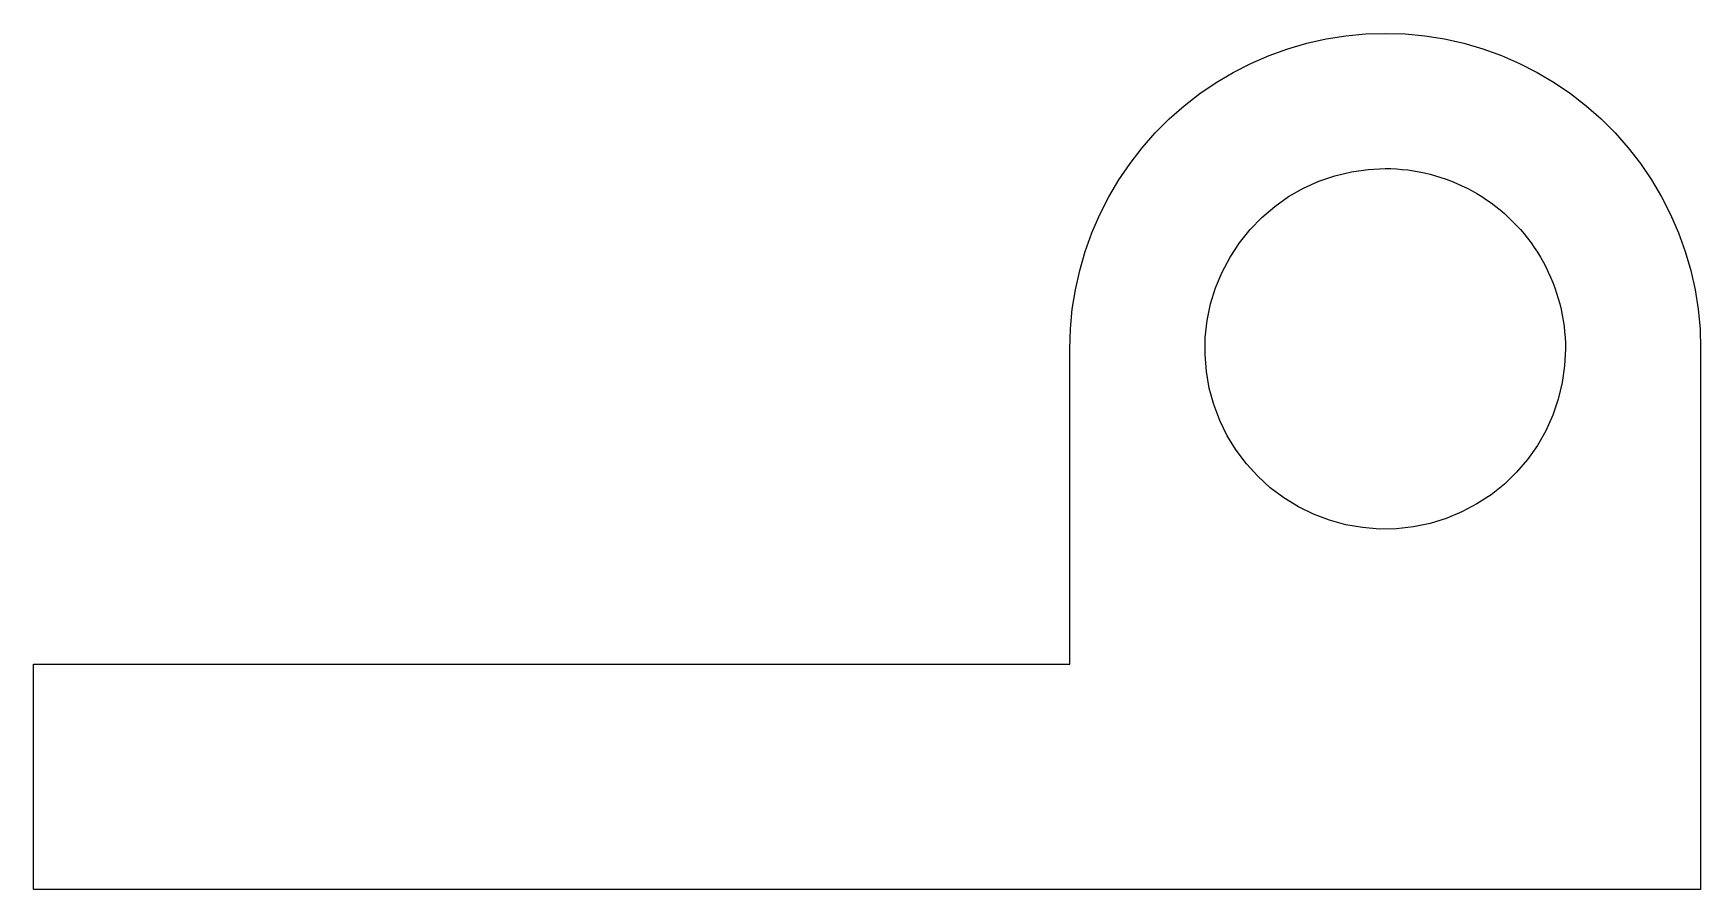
# Model space of a CAD drawing. Header units: metres. Extents: x -31 to 6, y 0 to 19.
import ezdxf

# ---------------------------------------------------------------- set-up
doc = ezdxf.new("R2010")
doc.units = ezdxf.units.M

msp = doc.modelspace()

# ---------------------------------------------------------------- linework, layer by layer
for points in [[(-8, 12), (-7.986, 12.44), (-7.945, 12.877), (-7.876, 13.312), (-7.78, 13.741), (-7.657, 14.163), (-7.508, 14.577), (-7.334, 14.98), (-7.134, 15.372), (-6.91, 15.751), (-6.663, 16.114), (-6.394, 16.462), (-6.103, 16.792), (-5.792, 17.103), (-5.462, 17.394), (-5.114, 17.663), (-4.751, 17.91), (-4.372, 18.134), (-3.98, 18.334), (-3.577, 18.508), (-3.163, 18.657), (-2.741, 18.78), (-2.312, 18.876), (-1.877, 18.945), (-1.44, 18.986), (-1, 19), (-0.56, 18.986), (-0.123, 18.945), (0.312, 18.876), (0.741, 18.78), (1.163, 18.657), (1.577, 18.508), (1.98, 18.334), (2.372, 18.134), (2.751, 17.91), (3.114, 17.663), (3.462, 17.394), (3.792, 17.103), (4.103, 16.792), (4.394, 16.462), (4.663, 16.114), (4.91, 15.751), (5.134, 15.372), (5.334, 14.98), (5.508, 14.577), (5.657, 14.163), (5.78, 13.741), (5.876, 13.312), (5.945, 12.877), (5.986, 12.44), (6, 12)], [(3, 12), (2.982, 11.624), (2.929, 11.25), (2.841, 10.884), (2.719, 10.528), (2.564, 10.184), (2.377, 9.857), (2.161, 9.548), (1.916, 9.262), (1.645, 9), (1.351, 8.764), (1.036, 8.557), (0.703, 8.381), (0.355, 8.236), (-0.005, 8.126), (-0.374, 8.049), (-0.749, 8.008), (-1.126, 8.002), (-1.501, 8.032), (-1.873, 8.096), (-2.236, 8.196), (-2.589, 8.329), (-2.927, 8.495), (-3.248, 8.692), (-3.55, 8.918), (-3.828, 9.172), (-4.082, 9.45), (-4.308, 9.752), (-4.505, 10.073), (-4.671, 10.411), (-4.804, 10.764), (-4.904, 11.127), (-4.968, 11.499), (-4.998, 11.874), (-4.992, 12.251), (-4.951, 12.626), (-4.874, 12.995), (-4.764, 13.355), (-4.619, 13.703), (-4.443, 14.036), (-4.236, 14.351), (-4, 14.645), (-3.738, 14.916), (-3.452, 15.161), (-3.143, 15.377), (-2.816, 15.564), (-2.472, 15.719), (-2.116, 15.841), (-1.75, 15.929), (-1.376, 15.982), (-1, 16)], [(-1, 16), (-0.874, 15.998), (-0.749, 15.992), (-0.624, 15.982), (-0.499, 15.968), (-0.374, 15.951), (-0.25, 15.929), (-0.127, 15.904), (-0.005, 15.874), (0.116, 15.841), (0.236, 15.804), (0.355, 15.764), (0.472, 15.719), (0.589, 15.671), (0.703, 15.619), (0.816, 15.564), (0.927, 15.505), (1.036, 15.443), (1.143, 15.377), (1.248, 15.308), (1.351, 15.236), (1.452, 15.161), (1.55, 15.082), (1.645, 15), (1.738, 14.916), (1.828, 14.828), (1.916, 14.738), (2, 14.645), (2.082, 14.55), (2.161, 14.452), (2.236, 14.351), (2.308, 14.248), (2.377, 14.143), (2.443, 14.036), (2.505, 13.927), (2.564, 13.816), (2.619, 13.703), (2.671, 13.589), (2.719, 13.472), (2.764, 13.355), (2.804, 13.236), (2.841, 13.116), (2.874, 12.995), (2.904, 12.873), (2.929, 12.75), (2.951, 12.626), (2.968, 12.501), (2.982, 12.376), (2.992, 12.251), (2.998, 12.126), (3, 12)], [(-8, 5), (-8, 5.14), (-8, 5.28), (-8, 5.42), (-8, 5.56), (-8, 5.7), (-8, 5.84), (-8, 5.98), (-8, 6.12), (-8, 6.26), (-8, 6.4), (-8, 6.54), (-8, 6.68), (-8, 6.82), (-8, 6.96), (-8, 7.1), (-8, 7.24), (-8, 7.38), (-8, 7.52), (-8, 7.66), (-8, 7.8), (-8, 7.94), (-8, 8.08), (-8, 8.22), (-8, 8.36), (-8, 8.5), (-8, 8.64), (-8, 8.78), (-8, 8.92), (-8, 9.06), (-8, 9.2), (-8, 9.34), (-8, 9.48), (-8, 9.62), (-8, 9.76), (-8, 9.9), (-8, 10.04), (-8, 10.18), (-8, 10.32), (-8, 10.46), (-8, 10.6), (-8, 10.74), (-8, 10.88), (-8, 11.02), (-8, 11.16), (-8, 11.3), (-8, 11.44), (-8, 11.58), (-8, 11.72), (-8, 11.86), (-8, 12)], [(-8, 5), (-8, 5.14), (-8, 5.28), (-8, 5.42), (-8, 5.56), (-8, 5.7), (-8, 5.84), (-8, 5.98), (-8, 6.12), (-8, 6.26), (-8, 6.4), (-8, 6.54), (-8, 6.68), (-8, 6.82), (-8, 6.96), (-8, 7.1), (-8, 7.24), (-8, 7.38), (-8, 7.52), (-8, 7.66), (-8, 7.8), (-8, 7.94), (-8, 8.08), (-8, 8.22), (-8, 8.36), (-8, 8.5), (-8, 8.64), (-8, 8.78), (-8, 8.92), (-8, 9.06), (-8, 9.2), (-8, 9.34), (-8, 9.48), (-8, 9.62), (-8, 9.76), (-8, 9.9), (-8, 10.04), (-8, 10.18), (-8, 10.32), (-8, 10.46), (-8, 10.6), (-8, 10.74), (-8, 10.88), (-8, 11.02), (-8, 11.16), (-8, 11.3), (-8, 11.44), (-8, 11.58), (-8, 11.72), (-8, 11.86), (-8, 12)], [(6, 12), (6, 11.76), (6, 11.52), (6, 11.28), (6, 11.04), (6, 10.8), (6, 10.56), (6, 10.32), (6, 10.08), (6, 9.84), (6, 9.6), (6, 9.36), (6, 9.12), (6, 8.88), (6, 8.64), (6, 8.4), (6, 8.16), (6, 7.92), (6, 7.68), (6, 7.44), (6, 7.2), (6, 6.96), (6, 6.72), (6, 6.48), (6, 6.24), (6, 6), (6, 5.76), (6, 5.52), (6, 5.28), (6, 5.04), (6, 4.8), (6, 4.56), (6, 4.32), (6, 4.08), (6, 3.84), (6, 3.6), (6, 3.36), (6, 3.12), (6, 2.88), (6, 2.64), (6, 2.4), (6, 2.16), (6, 1.92), (6, 1.68), (6, 1.44), (6, 1.2), (6, 0.96), (6, 0.72), (6, 0.48), (6, 0.24), (6, 0)], [(-31, 0), (-31, 0.1), (-31, 0.2), (-31, 0.3), (-31, 0.4), (-31, 0.5), (-31, 0.6), (-31, 0.7), (-31, 0.8), (-31, 0.9), (-31, 1), (-31, 1.1), (-31, 1.2), (-31, 1.3), (-31, 1.4), (-31, 1.5), (-31, 1.6), (-31, 1.7), (-31, 1.8), (-31, 1.9), (-31, 2), (-31, 2.1), (-31, 2.2), (-31, 2.3), (-31, 2.4), (-31, 2.5), (-31, 2.6), (-31, 2.7), (-31, 2.8), (-31, 2.9), (-31, 3), (-31, 3.1), (-31, 3.2), (-31, 3.3), (-31, 3.4), (-31, 3.5), (-31, 3.6), (-31, 3.7), (-31, 3.8), (-31, 3.9), (-31, 4), (-31, 4.1), (-31, 4.2), (-31, 4.3), (-31, 4.4), (-31, 4.5), (-31, 4.6), (-31, 4.7), (-31, 4.8), (-31, 4.9), (-31, 5)], [(-31, 5), (-30.54, 5), (-30.08, 5), (-29.62, 5), (-29.16, 5), (-28.7, 5), (-28.24, 5), (-27.78, 5), (-27.32, 5), (-26.86, 5), (-26.4, 5), (-25.94, 5), (-25.48, 5), (-25.02, 5), (-24.56, 5), (-24.1, 5), (-23.64, 5), (-23.18, 5), (-22.72, 5), (-22.26, 5), (-21.8, 5), (-21.34, 5), (-20.88, 5), (-20.42, 5), (-19.96, 5), (-19.5, 5), (-19.04, 5), (-18.58, 5), (-18.12, 5), (-17.66, 5), (-17.2, 5), (-16.74, 5), (-16.28, 5), (-15.82, 5), (-15.36, 5), (-14.9, 5), (-14.44, 5), (-13.98, 5), (-13.52, 5), (-13.06, 5), (-12.6, 5), (-12.14, 5), (-11.68, 5), (-11.22, 5), (-10.76, 5), (-10.3, 5), (-9.84, 5), (-9.38, 5), (-8.92, 5), (-8.46, 5), (-8, 5)], [(-20, 5), (-19.76, 5), (-19.52, 5), (-19.28, 5), (-19.04, 5), (-18.8, 5), (-18.56, 5), (-18.32, 5), (-18.08, 5), (-17.84, 5), (-17.6, 5), (-17.36, 5), (-17.12, 5), (-16.88, 5), (-16.64, 5), (-16.4, 5), (-16.16, 5), (-15.92, 5), (-15.68, 5), (-15.44, 5), (-15.2, 5), (-14.96, 5), (-14.72, 5), (-14.48, 5), (-14.24, 5), (-14, 5), (-13.76, 5), (-13.52, 5), (-13.28, 5), (-13.04, 5), (-12.8, 5), (-12.56, 5), (-12.32, 5), (-12.08, 5), (-11.84, 5), (-11.6, 5), (-11.36, 5), (-11.12, 5), (-10.88, 5), (-10.64, 5), (-10.4, 5), (-10.16, 5), (-9.92, 5), (-9.68, 5), (-9.44, 5), (-9.2, 5), (-8.96, 5), (-8.72, 5), (-8.48, 5), (-8.24, 5), (-8, 5)], [(6, 0), (5.26, 0), (4.52, 0), (3.78, 0), (3.04, 0), (2.3, 0), (1.56, 0), (0.82, 0), (0.08, 0), (-0.66, 0), (-1.4, 0), (-2.14, 0), (-2.88, 0), (-3.62, 0), (-4.36, 0), (-5.1, 0), (-5.84, 0), (-6.58, 0), (-7.32, 0), (-8.06, 0), (-8.8, 0), (-9.54, 0), (-10.28, 0), (-11.02, 0), (-11.76, 0), (-12.5, 0), (-13.24, 0), (-13.98, 0), (-14.72, 0), (-15.46, 0), (-16.2, 0), (-16.94, 0), (-17.68, 0), (-18.42, 0), (-19.16, 0), (-19.9, 0), (-20.64, 0), (-21.38, 0), (-22.12, 0), (-22.86, 0), (-23.6, 0), (-24.34, 0), (-25.08, 0), (-25.82, 0), (-26.56, 0), (-27.3, 0), (-28.04, 0), (-28.78, 0), (-29.52, 0), (-30.26, 0), (-31, 0)]]:
    msp.add_lwpolyline(points)

doc.saveas('drawing.dxf')
